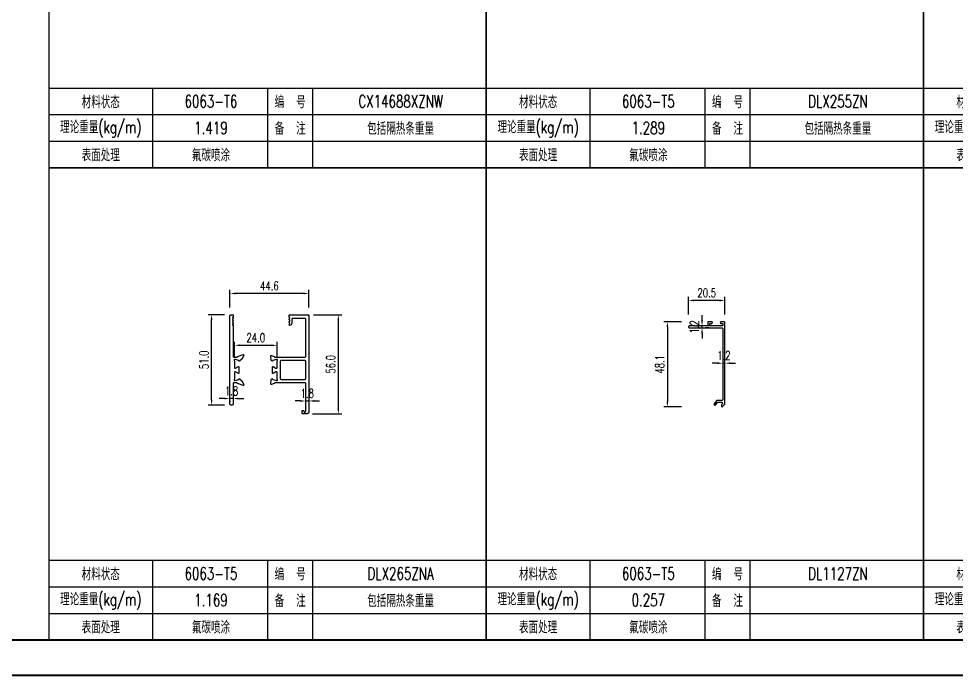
# Model space of a CAD drawing. Extents: x -202236 to 1002404, y -663931 to 1550022.
# Drawn here: x 40467 to 40997, y -357445 to -357073 of the extents above; entities that cross this region are included whole.
import ezdxf
from ezdxf.enums import TextEntityAlignment as Align

# ---------------------------------------------------------------- set-up
doc = ezdxf.new("R2010")
doc.units = 0
for name, color, linetype in [('!ZN1-标注-173', 173, 'Continuous'), ('!ZN5-铝材断面-6', 6, 'Continuous'), ('0-cxFrame', 155, 'Continuous')]:
    doc.layers.add(name, color=color, linetype=linetype)
doc.layers.add('0-cxText', color=131, linetype='Continuous', lineweight=25)
doc.styles.add('cx_tuming', font='simhei.ttf')
doc.styles.add('cx_tuqian1', font='')
doc.styles.add('ZNDimTStyle', font='ROMANS.shx', dxfattribs={"width": 0.7, "bigfont": 'CHINESE.shx'})
doc.styles.add('ZNTextStyle', font='ROMANS.shx', dxfattribs={"width": 0.7, "bigfont": 'CHINESE.shx'})
doc.styles.add('样式 1', font='romans.shx', dxfattribs={"width": 0.7, "bigfont": 'chinese.shx'})
doc.styles.add('黑体', font='simhei.ttf', dxfattribs={"height": 12})
doc.styles.get('cx_tuqian1').set_extended_font_data('SimSun')
doc.dimstyles.new('ZN型材-2', dxfattribs={"dimscale": 2, "dimtxt": 2.5, "dimasz": 1.5, "dimexe": 1, "dimexo": 2, "dimgap": 0.9, "dimtad": 1, "dimdec": 1, "dimzin": 0, "dimdsep": 46, "dimtxsty": 'ZNDimTStyle', "dimcen": 2.5, "dimdle": 1, "dimclrd": 173, "dimclre": 173, "dimclrt": 7, "dimazin": 2, "dimtfac": 1, "dimtdec": 4, "dimtix": 1, "dimtmove": 2, "dimatfit": 3, "dimfxl": 0, "dimfrac": 2, "dimtolj": 1, "dimtzin": 0, "dimarcsym": 0})

# ---------------------------------------------------------------- blocks, each defined once
blk = doc.blocks.new('TK22.A2 L(Dragon)')
at = {"layer": '0-cxFrame', "color": 7, "const_width": 0.5}
blk.add_lwpolyline([(0, 0), (-594, 0), (-594, 420), (0, 420)], close=True, dxfattribs=at)
at = {"layer": '0-cxFrame', "const_width": 0.5}
blk.add_lwpolyline([(-80, 10), (-574, 10), (-574, 410), (-80, 410)], close=True, dxfattribs=at)
at = {"style": '黑体', "flags": 4}
blk.add_attdef('图幅', text='', height=3.3, dxfattribs=at).set_placement((-40, 3), align=Align.RIGHT)
at = {"layer": '0-cxText', "flags": 4}
for tag, height, style, p in [('建设单位', 3.5, 'cx_tuming', (-45, 240)), ('项目名称', 3.5, 'cx_tuming', (-45, 210)), ('子项名称', 3.5, 'cx_tuming', (-45, 180)), ('工程编号', 3.3, 'cx_tuqian1', (-35, 165)), ('图名1', 3.5, 'cx_tuming', (-45, 87)), ('图名2', 3.5, 'cx_tuming', (-45, 79)), ('图名3', 3.5, 'cx_tuming', (-45, 71)), ('出图日期', 3.3, 'cx_tuqian1', (-39, 60)), ('专业', 3.3, 'cx_tuqian1', (-55, 52)), ('图号', 3.3, 'cx_tuqian1', (-55, 44)), ('版次', 3.3, 'cx_tuqian1', (-20, 44))]:
    blk.add_attdef(tag, text='', height=height, dxfattribs=dict(at, style=style)).set_placement(p, align=Align.MIDDLE)
at = {"layer": 'Defpoints', "color": 6, "flags": 4}
for tag, height, style, p in [('tufu', 3.3, '黑体', (-12, 12)), ('dwfname', 4, 'cx_tuqian1', (-80, 3))]:
    blk.add_attdef(tag, text='', height=height, dxfattribs=dict(at, style=style)).set_placement(p, align=Align.RIGHT)
blk = doc.blocks.new('ZN-型材表1')
at = {"layer": '!ZN1-标注-173'}
for p, q in [((-0.5, -221.68), (246.5, -221.68)), ((-0.5, -236.68), (246.5, -236.68)), ((-0.5, -251.68), (246.5, -251.68))]:
    blk.add_line(p, q, dxfattribs=at)
at = {"layer": '!ZN1-标注-173', "color": 173, "ltscale": 0.1}
for p, q in [((57.98, -221.67), (57.98, -266.67)), ((123, -221.67), (123, -266.67)), ((148.4, -221.67), (148.4, -266.67))]:
    blk.add_line(p, q, dxfattribs=at)
at = {"layer": '!ZN1-标注-173'}
blk.add_lwpolyline([(-0.5, -266.67), (246.5, -266.67), (246.5, 0), (-0.5, 0)], close=True, dxfattribs=at)
at = {"layer": '!ZN1-标注-173', "color": 7, "style": 'ZNTextStyle', "width": 0.7}
for s, p in [('材料状态', (28.74, -229.18)), ('编  号', (135.7, -229.17)), ('理论重量(kg/m)', (28.74, -244.18)), ('备  注', (135.7, -244.17)), ('表面处理', (28.74, -259.18))]:
    blk.add_text(s, height=7, dxfattribs=at).set_placement(p, align=Align.MIDDLE)
at = {"layer": '!ZN1-标注-173', "color": 2, "style": '样式 1', "width": 0.7, "flags": 8}
for tag, p in [('材料状态', (90.49, -229.18)), ('编号', (197.57, -229.18)), ('米重', (90.49, -244.18)), ('备注', (197.57, -244.18)), ('表面处理', (90.49, -259.18)), ('-', (197.57, -259.18))]:
    blk.add_attdef(tag, text='', height=7, dxfattribs=at).set_placement(p, align=Align.MIDDLE)
blk = doc.blocks.new('*D1059')
at = {"layer": '!ZN1-标注-173', "color": 173, "lineweight": -2, "transparency": 16777216}
for p, q in [((40586.66, -357236.4), (40586.66, -357226.4)), ((40628.26, -357228.4), (40589.66, -357228.4)), ((40631.26, -357236.4), (40631.26, -357226.4))]:
    blk.add_line(p, q, dxfattribs=at)
at = {"layer": '!ZN1-标注-173', "color": 173, "transparency": 16777216}
for points in [[(40589.66, -357227.9), (40589.66, -357228.9), (40586.66, -357228.4)], [(40628.26, -357227.9), (40628.26, -357228.9), (40631.26, -357228.4)]]:
    blk.add_solid(points, dxfattribs=at)
at = {"layer": 'Defpoints', "color": 0, "transparency": 16777216}
for p in [(40586.66, -357228.4), (40586.66, -357240.4), (40631.26, -357240.4)]:
    blk.add_point(p, dxfattribs=at)
at = {"layer": '!ZN1-标注-173', "color": 7, "transparency": 16777216, "insert": (40608.96, -357224.1), "char_height": 5, "attachment_point": 5, "style": 'ZNDimTStyle'}
blk.add_mtext('\\A1;44.6', dxfattribs=at)
blk = doc.blocks.new('*D1060')
at = {"layer": '!ZN1-标注-173', "color": 173, "lineweight": -2, "ltscale": 30, "transparency": 16777216}
for p, q in [((40626.46, -357289.11), (40623.46, -357289.11)), ((40629.46, -357289.11), (40631.26, -357289.11)), ((40634.26, -357289.11), (40637.26, -357289.11)), ((40629.46, -357291.1), (40629.46, -357291.11)), ((40631.26, -357291.1), (40631.26, -357291.11))]:
    blk.add_line(p, q, dxfattribs=at)
at = {"layer": '!ZN1-标注-173', "color": 173, "ltscale": 30, "transparency": 16777216}
for points in [[(40626.46, -357288.61), (40626.46, -357289.61), (40629.46, -357289.11)], [(40634.26, -357288.61), (40634.26, -357289.61), (40631.26, -357289.11)]]:
    blk.add_solid(points, dxfattribs=at)
at = {"layer": 'Defpoints', "color": 0, "ltscale": 30, "transparency": 16777216}
for p in [(40629.46, -357287.1), (40631.26, -357287.1), (40631.26, -357289.11)]:
    blk.add_point(p, dxfattribs=at)
at = {"layer": '!ZN1-标注-173', "color": 7, "ltscale": 30, "transparency": 16777216, "insert": (40630.36, -357284.81), "char_height": 5, "attachment_point": 5, "style": 'ZNDimTStyle'}
blk.add_mtext('\\A1;1.8', dxfattribs=at)
blk = doc.blocks.new('*D1061')
at = {"layer": '!ZN1-标注-173', "color": 173, "lineweight": -2, "ltscale": 30, "transparency": 16777216}
for p, q in [((40583.66, -357287.76), (40580.66, -357287.76)), ((40588.46, -357287.76), (40586.66, -357287.76)), ((40586.66, -357289.1), (40586.66, -357289.76)), ((40588.46, -357289.1), (40588.46, -357289.76)), ((40591.46, -357287.76), (40594.46, -357287.76))]:
    blk.add_line(p, q, dxfattribs=at)
at = {"layer": '!ZN1-标注-173', "color": 173, "ltscale": 30, "transparency": 16777216}
for points in [[(40583.66, -357287.26), (40583.66, -357288.26), (40586.66, -357287.76)], [(40591.46, -357287.26), (40591.46, -357288.26), (40588.46, -357287.76)]]:
    blk.add_solid(points, dxfattribs=at)
at = {"layer": 'Defpoints', "color": 0, "ltscale": 30, "transparency": 16777216}
for p in [(40586.66, -357285.1), (40586.66, -357287.76), (40588.46, -357285.1)]:
    blk.add_point(p, dxfattribs=at)
at = {"layer": '!ZN1-标注-173', "color": 7, "ltscale": 30, "transparency": 16777216, "insert": (40587.56, -357283.46), "char_height": 5, "attachment_point": 5, "style": 'ZNDimTStyle'}
blk.add_mtext('\\A1;1.8', dxfattribs=at)
blk = doc.blocks.new('*D1062')
at = {"layer": '!ZN1-标注-173', "color": 173, "lineweight": -2, "ltscale": 30, "transparency": 16777216}
for p, q in [((40589.26, -357264.05), (40589.26, -357255.67)), ((40592.26, -357257.67), (40610.26, -357257.67)), ((40613.26, -357264.05), (40613.26, -357255.67))]:
    blk.add_line(p, q, dxfattribs=at)
at = {"layer": '!ZN1-标注-173', "color": 173, "ltscale": 30, "transparency": 16777216}
for points in [[(40592.26, -357257.17), (40592.26, -357258.17), (40589.26, -357257.67)], [(40610.26, -357257.17), (40610.26, -357258.17), (40613.26, -357257.67)]]:
    blk.add_solid(points, dxfattribs=at)
at = {"layer": 'Defpoints', "color": 0, "ltscale": 30, "transparency": 16777216}
for p in [(40613.26, -357257.67), (40589.26, -357268.05), (40613.26, -357268.05)]:
    blk.add_point(p, dxfattribs=at)
at = {"layer": '!ZN1-标注-173', "color": 7, "ltscale": 30, "transparency": 16777216, "insert": (40601.26, -357253.37), "char_height": 5, "attachment_point": 5, "style": 'ZNDimTStyle'}
blk.add_mtext('\\A1;24.0', dxfattribs=at)
blk = doc.blocks.new('*D1063')
at = {"layer": '!ZN1-标注-173', "color": 173, "lineweight": -2, "ltscale": 30, "transparency": 16777216}
for p, q in [((40583.56, -357240.4), (40574.31, -357240.4)), ((40576.31, -357288.4), (40576.31, -357243.4)), ((40583.56, -357291.4), (40574.31, -357291.4))]:
    blk.add_line(p, q, dxfattribs=at)
at = {"layer": '!ZN1-标注-173', "color": 173, "ltscale": 30, "transparency": 16777216}
for points in [[(40575.81, -357243.4), (40576.81, -357243.4), (40576.31, -357240.4)], [(40575.81, -357288.4), (40576.81, -357288.4), (40576.31, -357291.4)]]:
    blk.add_solid(points, dxfattribs=at)
at = {"layer": 'Defpoints', "color": 0, "ltscale": 30, "transparency": 16777216}
for p in [(40576.31, -357240.4), (40587.56, -357240.4), (40587.56, -357291.4)]:
    blk.add_point(p, dxfattribs=at)
at = {"layer": '!ZN1-标注-173', "color": 7, "ltscale": 30, "transparency": 16777216, "insert": (40572.01, -357265.9), "char_height": 5, "attachment_point": 5, "rotation": 90, "style": 'ZNDimTStyle'}
blk.add_mtext('\\A1;51.0', dxfattribs=at)
blk = doc.blocks.new('*D1064')
at = {"layer": '!ZN1-标注-173', "color": 173, "lineweight": -2, "ltscale": 30, "transparency": 16777216}
for p, q in [((40633.86, -357240.4), (40649.86, -357240.4)), ((40647.86, -357243.4), (40647.86, -357293.4)), ((40633.36, -357296.4), (40649.86, -357296.4))]:
    blk.add_line(p, q, dxfattribs=at)
at = {"layer": '!ZN1-标注-173', "color": 173, "ltscale": 30, "transparency": 16777216}
for points in [[(40647.36, -357243.4), (40648.36, -357243.4), (40647.86, -357240.4)], [(40647.36, -357293.4), (40648.36, -357293.4), (40647.86, -357296.4)]]:
    blk.add_solid(points, dxfattribs=at)
at = {"layer": 'Defpoints', "color": 0, "ltscale": 30, "transparency": 16777216}
for p in [(40629.86, -357240.4), (40629.36, -357296.4), (40647.86, -357296.4)]:
    blk.add_point(p, dxfattribs=at)
at = {"layer": '!ZN1-标注-173', "color": 7, "ltscale": 30, "transparency": 16777216, "insert": (40643.56, -357268.4), "char_height": 5, "attachment_point": 5, "rotation": 90, "style": 'ZNDimTStyle'}
blk.add_mtext('\\A1;56.0', dxfattribs=at)
blk = doc.blocks.new('*D1065')
at = {"layer": '!ZN1-标注-173', "color": 173, "lineweight": -2, "transparency": 16777216}
for p, q in [((40845.71, -357240.35), (40845.71, -357230.35)), ((40866.21, -357240.35), (40866.21, -357230.35)), ((40863.21, -357232.35), (40848.71, -357232.35))]:
    blk.add_line(p, q, dxfattribs=at)
at = {"layer": '!ZN1-标注-173', "color": 173, "transparency": 16777216}
for points in [[(40848.71, -357231.85), (40848.71, -357232.85), (40845.71, -357232.35)], [(40863.21, -357231.85), (40863.21, -357232.85), (40866.21, -357232.35)]]:
    blk.add_solid(points, dxfattribs=at)
at = {"layer": 'Defpoints', "color": 0, "transparency": 16777216}
for p in [(40845.71, -357232.35), (40845.71, -357244.35), (40866.21, -357244.35)]:
    blk.add_point(p, dxfattribs=at)
at = {"layer": '!ZN1-标注-173', "color": 7, "transparency": 16777216, "insert": (40855.96, -357228.05), "char_height": 5, "attachment_point": 5, "style": 'ZNDimTStyle'}
blk.add_mtext('\\A1;20.5', dxfattribs=at)
blk = doc.blocks.new('*D1066')
at = {"layer": '!ZN1-标注-173', "color": 173, "lineweight": -2, "transparency": 16777216}
for p, q in [((40841.71, -357244.35), (40831.71, -357244.35)), ((40833.71, -357247.35), (40833.71, -357289.45)), ((40841.71, -357292.45), (40831.71, -357292.45))]:
    blk.add_line(p, q, dxfattribs=at)
at = {"layer": '!ZN1-标注-173', "color": 173, "transparency": 16777216}
for points in [[(40833.21, -357247.35), (40834.21, -357247.35), (40833.71, -357244.35)], [(40833.21, -357289.45), (40834.21, -357289.45), (40833.71, -357292.45)]]:
    blk.add_solid(points, dxfattribs=at)
at = {"layer": 'Defpoints', "color": 0, "transparency": 16777216}
for p in [(40845.71, -357244.35), (40833.71, -357292.45), (40845.71, -357292.45)]:
    blk.add_point(p, dxfattribs=at)
at = {"layer": '!ZN1-标注-173', "color": 7, "transparency": 16777216, "insert": (40829.41, -357268.4), "char_height": 5, "attachment_point": 5, "rotation": 90, "style": 'ZNDimTStyle'}
blk.add_mtext('\\A1;48.1', dxfattribs=at)
blk = doc.blocks.new('*D1067')
at = {"layer": '!ZN1-标注-173', "color": 173, "lineweight": -2, "ltscale": 30, "transparency": 16777216}
for p, q in [((40862.01, -357267.76), (40859.01, -357267.76)), ((40865.01, -357267.76), (40866.21, -357267.76)), ((40869.21, -357267.76), (40872.21, -357267.76)), ((40865.01, -357270.09), (40865.01, -357269.76)), ((40866.21, -357270.09), (40866.21, -357269.76))]:
    blk.add_line(p, q, dxfattribs=at)
at = {"layer": '!ZN1-标注-173', "color": 173, "ltscale": 30, "transparency": 16777216}
for points in [[(40862.01, -357267.26), (40862.01, -357268.26), (40865.01, -357267.76)], [(40869.21, -357267.26), (40869.21, -357268.26), (40866.21, -357267.76)]]:
    blk.add_solid(points, dxfattribs=at)
at = {"layer": 'Defpoints', "color": 0, "ltscale": 30, "transparency": 16777216}
for p in [(40865.01, -357266.09), (40866.21, -357266.09), (40866.21, -357267.76)]:
    blk.add_point(p, dxfattribs=at)
at = {"layer": '!ZN1-标注-173', "color": 7, "ltscale": 30, "transparency": 16777216, "insert": (40865.61, -357263.46), "char_height": 5, "attachment_point": 5, "style": 'ZNDimTStyle'}
blk.add_mtext('\\A1;1.2', dxfattribs=at)
blk = doc.blocks.new('*D1068')
at = {"layer": '!ZN1-标注-173', "color": 173, "lineweight": -2, "ltscale": 30, "transparency": 16777216}
for p, q in [((40853.28, -357243.65), (40853.28, -357240.65)), ((40853.28, -357247.85), (40853.28, -357246.65)), ((40857.28, -357246.65), (40855.28, -357246.65)), ((40853.28, -357250.85), (40853.28, -357253.85)), ((40857.28, -357247.85), (40855.28, -357247.85))]:
    blk.add_line(p, q, dxfattribs=at)
at = {"layer": '!ZN1-标注-173', "color": 173, "ltscale": 30, "transparency": 16777216}
for points in [[(40852.78, -357243.65), (40853.78, -357243.65), (40853.28, -357246.65)], [(40852.78, -357250.85), (40853.78, -357250.85), (40853.28, -357247.85)]]:
    blk.add_solid(points, dxfattribs=at)
at = {"layer": 'Defpoints', "color": 0, "ltscale": 30, "transparency": 16777216}
for p in [(40853.28, -357246.65), (40853.28, -357246.65), (40853.28, -357247.85)]:
    blk.add_point(p, dxfattribs=at)
at = {"layer": '!ZN1-标注-173', "color": 7, "ltscale": 30, "transparency": 16777216, "insert": (40848.98, -357247.25), "char_height": 5, "attachment_point": 5, "rotation": 90, "style": 'ZNDimTStyle'}
blk.add_mtext('\\A1;1.2', dxfattribs=at)

msp = doc.modelspace()

# ---------------------------------------------------------------- linework, layer by layer
at = {"layer": '!ZN5-铝材断面-6', "color": 6}
for points in [[(40588.46, -357279.3), (40588.46, -357290.9, -0.414214), (40587.96, -357291.4), (40587.16, -357291.4, -0.414214), (40586.66, -357290.9), (40586.66, -357240.9, -0.414214), (40587.16, -357240.4), (40588.06, -357240.4, -0.414214), (40588.56, -357240.9), (40588.56, -357241.7, -0.414214), (40588.36, -357241.9, 0.648232), (40588.21, -357242.23), (40588.51, -357242.57, -0.648232), (40588.36, -357242.9, 0.648232), (40588.21, -357243.23), (40588.51, -357243.57, -0.648232), (40588.36, -357243.9, 0.648232), (40588.21, -357244.23), (40588.51, -357244.57, -0.648232), (40588.36, -357244.9, 0.648232), (40588.21, -357245.23), (40588.51, -357245.57, -0.648232), (40588.36, -357245.9, 0.56619), (40588.18, -357246.19), (40588.4, -357246.6, -0.123106), (40588.46, -357246.84), (40588.46, -357263.9, 0.414214), (40588.96, -357264.4), (40590.51, -357264.4, 0.303988), (40590.78, -357264.21, -0.21089), (40590.96, -357264.05), (40594.06, -357262.92, -0.668179), (40594.43, -357263.33), (40593.61, -357265.09, -0.087489), (40593.51, -357265.23), (40592.1, -357266.64, -0.720234), (40591.76, -357266.47, 0.37912), (40591.62, -357266.25), (40589.62, -357265.72, 0.065543), (40589.49, -357265.7), (40589.36, -357265.7, 0.645751), (40589.14, -357266.2, -0.182676), (40589.26, -357266.53), (40589.26, -357270.3, 0.414214), (40589.56, -357270.6), (40589.86, -357270.6), (40591.46, -357269.63, -0.585003), (40591.76, -357269.8), (40591.76, -357273.4, -0.585003), (40591.46, -357273.57), (40589.86, -357272.6), (40589.56, -357272.6, 0.414214), (40589.26, -357272.9), (40589.26, -357276.67, -0.182676), (40589.14, -357277, 0.645751), (40589.36, -357277.5), (40589.49, -357277.5, 0.065543), (40589.62, -357277.48), (40591.62, -357276.95, 0.37912), (40591.76, -357276.73, -0.720234), (40592.1, -357276.56), (40593.51, -357277.97, -0.087489), (40593.61, -357278.11), (40594.43, -357279.87, -0.668179), (40594.06, -357280.28), (40590.96, -357279.15, -0.21089), (40590.78, -357278.99, 0.303988), (40590.51, -357278.8), (40588.96, -357278.8, 0.414214)], [(40631.26, -357255.37), (40631.26, -357294.9, -0.414214), (40629.76, -357296.4), (40627.86, -357296.4, -0.414214), (40627.36, -357295.9), (40627.36, -357294.9, -0.414214), (40627.86, -357294.4, -0.414214), (40628.36, -357294.9, 0.414214), (40628.86, -357295.4), (40628.96, -357295.4, 0.414214), (40629.46, -357294.9), (40629.46, -357279.3, 0.414214), (40628.96, -357278.8), (40612.05, -357278.8, 0.361398), (40611.76, -357279.05, -0.265514), (40611.56, -357279.27), (40610.16, -357279.78, -0.548619), (40609.76, -357279.47), (40609.96, -357277.18, -0.176327), (40610.11, -357276.87), (40610.42, -357276.56, -0.720206), (40610.76, -357276.73, 0.379098), (40610.9, -357276.95), (40612.9, -357277.48, 0.065543), (40613.03, -357277.5), (40613.16, -357277.5, 0.645751), (40613.39, -357277, -0.182676), (40613.26, -357276.67), (40613.26, -357272.9, 0.414214), (40612.96, -357272.6), (40612.8, -357272.6, 0.13748), (40612.54, -357272.67), (40611.06, -357273.57, -0.585007), (40610.76, -357273.4), (40610.76, -357269.8, -0.585007), (40611.06, -357269.63), (40612.54, -357270.53, 0.13748), (40612.8, -357270.6), (40612.96, -357270.6, 0.414214), (40613.26, -357270.3), (40613.26, -357266.53, -0.182676), (40613.39, -357266.2, 0.645751), (40613.16, -357265.7), (40613.03, -357265.7, 0.065543), (40612.9, -357265.72), (40610.9, -357266.25, 0.379098), (40610.76, -357266.47, -0.720206), (40610.42, -357266.64), (40610.11, -357266.33, -0.176327), (40609.96, -357266.02), (40609.76, -357263.73, -0.548619), (40610.16, -357263.42), (40611.56, -357263.93, -0.265514), (40611.76, -357264.16, 0.361398), (40612.05, -357264.4), (40628.96, -357264.4, 0.414214), (40629.46, -357263.9), (40629.46, -357255.37), (40629.46, -357242.9, 0.414214), (40629.16, -357242.6), (40621.86, -357242.6, 0.414214), (40621.56, -357242.9), (40621.56, -357245.4, -0.414214), (40620.56, -357246.4), (40620.42, -357246.4, -0.556743), (40620.15, -357245.97), (40620.54, -357245.19, 0.556743), (40620.36, -357244.9), (40620.26, -357244.9, -0.556743), (40620.08, -357244.61), (40620.54, -357243.69, 0.556743), (40620.36, -357243.4), (40620.26, -357243.4, -0.556743), (40620.08, -357243.11), (40620.54, -357242.19, 0.556743), (40620.36, -357241.9), (40620.26, -357241.9, -0.414214), (40620.06, -357241.7), (40620.06, -357240.9, -0.414214), (40620.56, -357240.4), (40629.86, -357240.4), (40630.76, -357240.4, -0.414214), (40631.26, -357240.9)], [(40865.01, -357248.35), (40865.01, -357288.35, -0.414214), (40864.51, -357288.85), (40861.93, -357288.85, 0.221695), (40861.54, -357289.03), (40860.16, -357290.68, 0.63707), (40860.54, -357291.5, 0.221695), (40860.93, -357291.32), (40862.01, -357290.03, -0.221695), (40862.39, -357289.85), (40864.33, -357289.85, -0.668179), (40864.68, -357290.7), (40864.36, -357291.03, 0.198912), (40864.21, -357291.38), (40864.21, -357292.15, 0.668179), (40864.72, -357292.36), (40866.06, -357291.02, 0.198912), (40866.21, -357290.67), (40866.21, -357244.85, 0.414214), (40865.71, -357244.35), (40864.11, -357244.35, 0.414214), (40863.61, -357244.85, 0.414214), (40864.11, -357245.35), (40864.81, -357245.35, -0.414214), (40865.11, -357245.65), (40865.11, -357246.35, -0.414214), (40864.81, -357246.65), (40858.11, -357246.65, -0.414214), (40857.61, -357246.15), (40857.61, -357245.65, -0.414214), (40857.91, -357245.35), (40858.61, -357245.35, 0.414214), (40859.11, -357244.85, 0.414214), (40858.61, -357244.35), (40857.01, -357244.35, 0.414214), (40856.51, -357244.85), (40856.51, -357246.15, -0.414214), (40856.01, -357246.65), (40850.42, -357246.65, 0.201513), (40850.07, -357246.8, -0.420084), (40849.35, -357246.8, 0.201513), (40849, -357246.65), (40846.21, -357246.65, 0.414214), (40845.71, -357247.15), (40845.71, -357247.35, 0.414214), (40846.21, -357247.85), (40864.51, -357247.85, -0.414214)], [(40628.96, -357266.2), (40615.56, -357266.2, 0.414214), (40615.06, -357266.7), (40615.06, -357276.5, 0.414214), (40615.56, -357277), (40628.96, -357277, 0.414214), (40629.46, -357276.5), (40629.46, -357266.7, 0.414214)]]:
    msp.add_lwpolyline(points, format="xyb", close=True, dxfattribs=at)

# ---------------------------------------------------------------- block references
at = {"layer": '!ZN1-标注-173', "ltscale": 20}
ref = msp.add_blockref('ZN-型材表1', (40484.96, -356890.73), dxfattribs=at)
ref.add_attrib('备注', '包括隔热条重量', dxfattribs={"color": 2, "height": 7, "style": '样式 1', "width": 0.7}).set_placement((40683.03, -357134.91), align=Align.MIDDLE)
ref.add_attrib('编号', 'CX14688XZNW', dxfattribs={"color": 2, "height": 7, "style": '样式 1', "width": 0.7}).set_placement((40683.03, -357119.91), align=Align.MIDDLE)
ref.add_attrib('表面处理', '氟碳喷涂', dxfattribs={"color": 2, "height": 7, "style": '样式 1', "width": 0.7}).set_placement((40575.95, -357149.91), align=Align.MIDDLE)
ref.add_attrib('米重', '1.419', dxfattribs={"color": 2, "height": 7, "style": '样式 1', "width": 0.7}).set_placement((40575.95, -357134.91), align=Align.MIDDLE)
ref.add_attrib('材料状态', '6063-T6', dxfattribs={"color": 2, "height": 7, "style": '样式 1', "width": 0.7}).set_placement((40575.95, -357119.91), align=Align.MIDDLE)
ref = msp.add_blockref('ZN-型材表1', (40731.96, -356890.73), dxfattribs=at)
ref.add_attrib('备注', '包括隔热条重量', dxfattribs={"color": 2, "height": 7, "style": '样式 1', "width": 0.7}).set_placement((40930.03, -357134.91), align=Align.MIDDLE)
ref.add_attrib('编号', 'DLX255ZN', dxfattribs={"color": 2, "height": 7, "style": '样式 1', "width": 0.7}).set_placement((40930.03, -357119.91), align=Align.MIDDLE)
ref.add_attrib('表面处理', '氟碳喷涂', dxfattribs={"color": 2, "height": 7, "style": '样式 1', "width": 0.7}).set_placement((40822.95, -357149.91), align=Align.MIDDLE)
ref.add_attrib('米重', '1.289', dxfattribs={"color": 2, "height": 7, "style": '样式 1', "width": 0.7}).set_placement((40822.95, -357134.91), align=Align.MIDDLE)
ref.add_attrib('材料状态', '6063-T5', dxfattribs={"color": 2, "height": 7, "style": '样式 1', "width": 0.7}).set_placement((40822.95, -357119.91), align=Align.MIDDLE)
ref = msp.add_blockref('ZN-型材表1', (40978.96, -356890.73), dxfattribs=at)
ref.add_attrib('备注', '包括隔热条重量', dxfattribs={"color": 2, "height": 7, "style": '样式 1', "width": 0.7}).set_placement((41177.03, -357134.91), align=Align.MIDDLE)
ref.add_attrib('编号', 'DLX264ZNA', dxfattribs={"color": 2, "height": 7, "style": '样式 1', "width": 0.7}).set_placement((41177.03, -357119.91), align=Align.MIDDLE)
ref.add_attrib('表面处理', '氟碳喷涂', dxfattribs={"color": 2, "height": 7, "style": '样式 1', "width": 0.7}).set_placement((41069.95, -357149.91), align=Align.MIDDLE)
ref.add_attrib('米重', '1.365', dxfattribs={"color": 2, "height": 7, "style": '样式 1', "width": 0.7}).set_placement((41069.95, -357134.91), align=Align.MIDDLE)
ref.add_attrib('材料状态', '6063-T5', dxfattribs={"color": 2, "height": 7, "style": '样式 1', "width": 0.7}).set_placement((41069.95, -357119.91), align=Align.MIDDLE)
ref = msp.add_blockref('ZN-型材表1', (40484.96, -357157.4), dxfattribs=at)
ref.add_attrib('备注', '包括隔热条重量', dxfattribs={"color": 2, "height": 7, "style": '样式 1', "width": 0.7}).set_placement((40683.03, -357401.58), align=Align.MIDDLE)
ref.add_attrib('编号', 'DLX265ZNA', dxfattribs={"color": 2, "height": 7, "style": '样式 1', "width": 0.7}).set_placement((40683.03, -357386.58), align=Align.MIDDLE)
ref.add_attrib('表面处理', '氟碳喷涂', dxfattribs={"color": 2, "height": 7, "style": '样式 1', "width": 0.7}).set_placement((40575.95, -357416.58), align=Align.MIDDLE)
ref.add_attrib('米重', '1.169', dxfattribs={"color": 2, "height": 7, "style": '样式 1', "width": 0.7}).set_placement((40575.95, -357401.58), align=Align.MIDDLE)
ref.add_attrib('材料状态', '6063-T5', dxfattribs={"color": 2, "height": 7, "style": '样式 1', "width": 0.7}).set_placement((40575.95, -357386.58), align=Align.MIDDLE)
ref = msp.add_blockref('ZN-型材表1', (40731.96, -357157.4), dxfattribs=at)
ref.add_attrib('编号', 'DL1127ZN', dxfattribs={"color": 2, "height": 7, "style": '样式 1', "width": 0.7}).set_placement((40930.03, -357386.58), align=Align.MIDDLE)
ref.add_attrib('表面处理', '氟碳喷涂', dxfattribs={"color": 2, "height": 7, "style": '样式 1', "width": 0.7}).set_placement((40822.95, -357416.58), align=Align.MIDDLE)
ref.add_attrib('米重', '0.257', dxfattribs={"color": 2, "height": 7, "style": '样式 1', "width": 0.7}).set_placement((40822.95, -357401.58), align=Align.MIDDLE)
ref.add_attrib('材料状态', '6063-T5', dxfattribs={"color": 2, "height": 7, "style": '样式 1', "width": 0.7}).set_placement((40822.95, -357386.58), align=Align.MIDDLE)
ref = msp.add_blockref('ZN-型材表1', (40978.96, -357157.4), dxfattribs=at)
ref.add_attrib('备注', '包括隔热条重量', dxfattribs={"color": 2, "height": 7, "style": '样式 1', "width": 0.7}).set_placement((41177.03, -357401.58), align=Align.MIDDLE)
ref.add_attrib('编号', 'DLX256ZN', dxfattribs={"color": 2, "height": 7, "style": '样式 1', "width": 0.7}).set_placement((41177.03, -357386.58), align=Align.MIDDLE)
ref.add_attrib('表面处理', '氟碳喷涂', dxfattribs={"color": 2, "height": 7, "style": '样式 1', "width": 0.7}).set_placement((41069.95, -357416.58), align=Align.MIDDLE)
ref.add_attrib('米重', '1.880', dxfattribs={"color": 2, "height": 7, "style": '样式 1', "width": 0.7}).set_placement((41069.95, -357401.58), align=Align.MIDDLE)
ref.add_attrib('材料状态', '6063-T5', dxfattribs={"color": 2, "height": 7, "style": '样式 1', "width": 0.7}).set_placement((41069.95, -357386.58), align=Align.MIDDLE)
at = {"layer": '0-cxFrame', "xscale": 2, "yscale": 2, "zscale": 2}
msp.add_blockref('TK22.A2 L(Dragon)', (41492.96, -357444.07), dxfattribs=at)

# ---------------------------------------------------------------- dimensions: what is measured, and where the dimension line sits
at = {"layer": '!ZN1-标注-173'}
for base, p1, p2, picture, middle in [((40586.66, -357228.4), (40631.26, -357240.4), (40586.66, -357240.4), '*D1059', (40608.96, -357224.1)), ((40845.71, -357232.35), (40866.21, -357244.35), (40845.71, -357244.35), '*D1065', (40855.96, -357228.05))]:
    dim = msp.add_linear_dim(base=base, p1=p1, p2=p2, dimstyle='ZN型材-2', dxfattribs=at)
    dim.commit()
    dim.dimension.update_dxf_attribs({"geometry": picture, "text_midpoint": middle})
at = {"layer": '!ZN1-标注-173', "ltscale": 30}
for base, p1, p2, picture, middle in [((40576.31, -357240.4), (40587.56, -357291.4), (40587.56, -357240.4), '*D1063', (40572.01, -357265.9)), ((40647.86, -357296.4), (40629.86, -357240.4), (40629.36, -357296.4), '*D1064', (40643.56, -357268.4)), ((40853.28, -357246.65), (40853.28, -357247.85), (40853.28, -357246.65), '*D1068', (40848.98, -357247.25))]:
    dim = msp.add_linear_dim(base=base, p1=p1, p2=p2, angle=90, dimstyle='ZN型材-2', dxfattribs=at)
    dim.commit()
    dim.dimension.update_dxf_attribs({"geometry": picture, "text_midpoint": middle})
at = {"layer": '!ZN1-标注-173'}
dim = msp.add_linear_dim(base=(40833.71, -357292.45), p1=(40845.71, -357244.35), p2=(40845.71, -357292.45), angle=90, dimstyle='ZN型材-2', dxfattribs=at)
dim.commit()
dim.dimension.update_dxf_attribs({"geometry": '*D1066', "text_midpoint": (40829.41, -357268.4)})
at = {"layer": '!ZN1-标注-173', "ltscale": 30}
for base, p1, p2, picture, middle in [((40613.26, -357257.67), (40589.26, -357268.05), (40613.26, -357268.05), '*D1062', (40601.26, -357253.37)), ((40866.21, -357267.76), (40865.01, -357266.09), (40866.21, -357266.09), '*D1067', (40865.61, -357263.46)), ((40586.66, -357287.76), (40588.46, -357285.1), (40586.66, -357285.1), '*D1061', (40587.56, -357283.46)), ((40631.26, -357289.11), (40629.46, -357287.1), (40631.26, -357287.1), '*D1060', (40630.36, -357284.81))]:
    dim = msp.add_linear_dim(base=base, p1=p1, p2=p2, dimstyle='ZN型材-2', dxfattribs=at)
    dim.commit()
    dim.dimension.update_dxf_attribs({"geometry": picture, "text_midpoint": middle})

doc.saveas('drawing.dxf')
